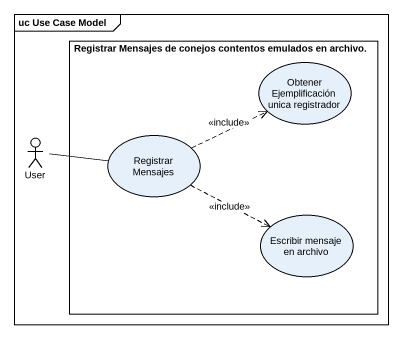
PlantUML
@startuml
mainframe uc Use Case Model
rectangle "Registrar Mensajes de conejos contentos emulados en archivo." as Registrar_Mensajes_de {
  usecase "Obtener Ejemplificación unica registrador" as Obtener_Ejemplificación
  usecase "Registrar Mensajes" as Registrar_Mensajes
  usecase "Escribir mensaje en archivo" as Escribir_mensaje_en_archivo
}
actor User
User -right- Registrar_Mensajes
Registrar_Mensajes .right.> Obtener_Ejemplificación : <<include>>
Registrar_Mensajes .right.> Escribir_mensaje_en_archivo : <<include>>
@enduml
